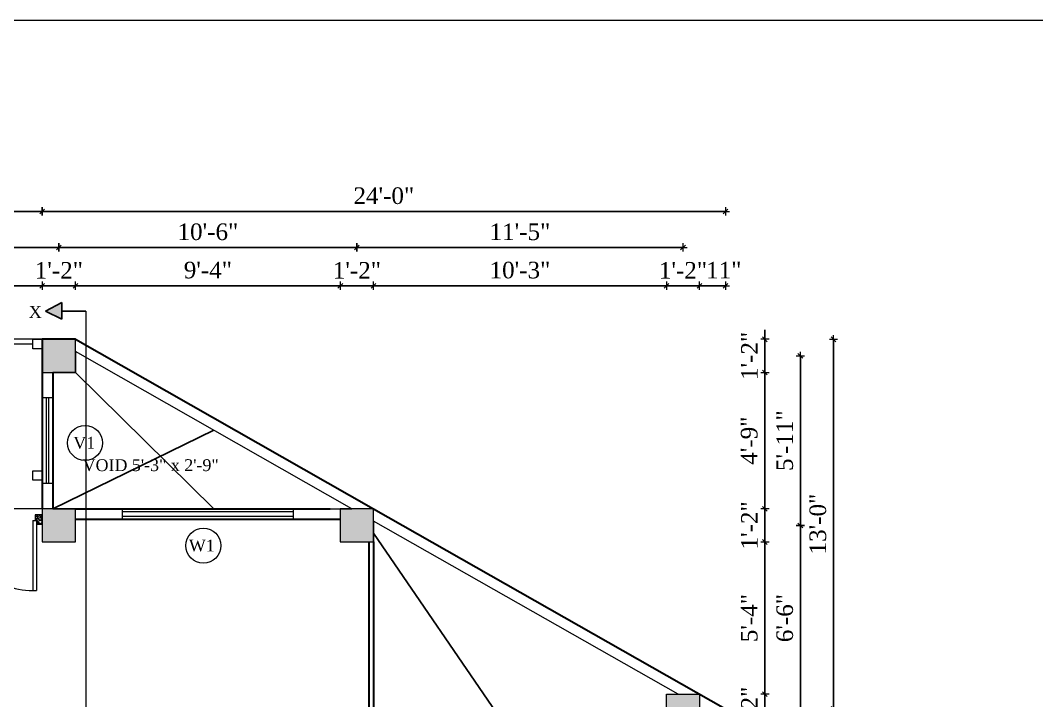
# Model space of a CAD drawing. Header units: inches. Extents: x 151827 to 346502, y -56182 to -23217.
# Drawn here: x 156928.5 to 157356.7, y -26536.6 to -26250 of the extents above; entities that cross this region are included whole.
import ezdxf

# ---------------------------------------------------------------- set-up
doc = ezdxf.new("R2010")
doc.units = ezdxf.units.IN
doc.header["$LTSCALE"] = 5
doc.header["$MEASUREMENT"] = 0
for name, color, linetype, lineweight in [('A-WALL', 7, 'Continuous', 9), ('Dimension', 7, 'Continuous', 18), ('DOOR', 62, 'Continuous', 0), ('Dw', 2, 'Continuous', 18), ('ele1', 21, 'Continuous', 20)]:
    doc.layers.add(name, color=color, linetype=linetype, lineweight=lineweight)
doc.layers.add('dim line', color=7, linetype='Continuous', lineweight=15, true_color=0xfab2b2)
doc.layers.add('TEXT', color=6, linetype='Continuous')
doc.layers.add('WALL', color=7, linetype='Continuous')
doc.styles.add('ordinary', font='times.ttf')
doc.dimstyles.new('Copy of 96', dxfattribs={"dimtxt": 7, "dimasz": 4, "dimexe": 0.5, "dimexo": 0.5, "dimgap": 3, "dimtad": 1, "dimdec": 1, "dimzin": 11, "dimdsep": 46, "dimlunit": 4, "dimtxsty": 'ordinary', "dimblk": 'OBLIQUE', "dimcen": 0.09, "dimse1": 1, "dimse2": 1, "dimclrt": 6, "dimazin": 0, "dimtfac": 1, "dimtdec": 1, "dimtix": 1, "dimtmove": 2, "dimatfit": 3, "dimldrblk": 'leader', "dimfxl": 0.5, "dimfxlon": 1, "dimtolj": 1, "dimtzin": 0, "dimarcsym": 0})

# ---------------------------------------------------------------- blocks, each defined once
blk = doc.blocks.new('oblique')
at = {"color": 0, "lineweight": -2}
blk.add_line((0.25, 0.25), (-0.25, -0.25), dxfattribs=at)
at = {"layer": 'dim line', "lineweight": 9}
for p, q in [((-0.4375, 0), (0.4375, 0)), ((0, 0.4375), (0, -0.4375))]:
    blk.add_line(p, q, dxfattribs=at)
blk = doc.blocks.new('*D451')
at = {"layer": 'A-WALL', "color": 0, "lineweight": -2, "ltscale": 5, "transparency": 16777216}
for p, q in [((157242.15, -26533.88), (157242.15, -26529.88)), ((157242.15, -26547.88), (157242.15, -26533.88)), ((157242.15, -26547.88), (157242.15, -26551.88))]:
    blk.add_line(p, q, dxfattribs=at)
at = {"layer": 'Defpoints', "color": 0, "ltscale": 5, "transparency": 16777216}
for p in [(157214.66, -26533.88), (157242.15, -26533.88), (157214.66, -26547.88)]:
    blk.add_point(p, dxfattribs=at)
at = {"layer": 'A-WALL', "color": 0, "lineweight": -2, "ltscale": 5, "transparency": 16777216, "xscale": 4, "yscale": 4, "zscale": 4}
for p, rotation in [((157242.15, -26533.88), 270), ((157242.15, -26547.88), 90)]:
    blk.add_blockref('oblique', p, dxfattribs=dict(at, rotation=rotation))
at = {"layer": 'A-WALL', "color": 6, "ltscale": 5, "transparency": 16777216, "insert": (157235.65, -26540.88), "char_height": 7, "attachment_point": 5, "rotation": 90, "style": 'ordinary'}
blk.add_mtext('\\A1;1\'-2"', dxfattribs=at)
blk = doc.blocks.new('_OBLIQUE')
at = {"color": 0, "linetype": 'ByBlock'}
blk.add_line((-0.5, -0.5), (0.5, 0.5), dxfattribs=at)
blk = doc.blocks.new('leader')
at = {"layer": 'Dimension'}
for p, q in [((0, -4.33), (0, 4.33)), ((-4.42, 0), (4.42, 0))]:
    blk.add_line(p, q, dxfattribs=at)
blk = doc.blocks.new('*D452')
at = {"layer": 'A-WALL', "color": 0, "lineweight": -2, "ltscale": 5, "transparency": 16777216}
blk.add_line((157242.15, -26533.88), (157242.15, -26469.78), dxfattribs=at)
at = {"layer": 'Defpoints', "color": 0, "ltscale": 5, "transparency": 16777216}
for p in [(157077.28, -26469.78), (157242.15, -26469.78), (157214.66, -26533.88)]:
    blk.add_point(p, dxfattribs=at)
at = {"layer": 'A-WALL', "color": 0, "lineweight": -2, "ltscale": 5, "transparency": 16777216, "xscale": 4, "yscale": 4, "zscale": 4}
for p, rotation in [((157242.15, -26469.78), 90), ((157242.15, -26533.88), 270)]:
    blk.add_blockref('oblique', p, dxfattribs=dict(at, rotation=rotation))
at = {"layer": 'A-WALL', "color": 6, "ltscale": 5, "transparency": 16777216, "insert": (157235.59, -26501.83), "char_height": 7, "attachment_point": 5, "rotation": 90, "style": 'ordinary'}
blk.add_mtext('\\A1;5\'-4"', dxfattribs=at)
blk = doc.blocks.new('*D453')
at = {"layer": 'A-WALL', "color": 0, "lineweight": -2, "ltscale": 5, "transparency": 16777216}
for p, q in [((157242.15, -26455.78), (157242.15, -26451.78)), ((157242.15, -26469.78), (157242.15, -26455.78)), ((157242.15, -26469.78), (157242.15, -26473.78))]:
    blk.add_line(p, q, dxfattribs=at)
at = {"layer": 'Defpoints', "color": 0, "ltscale": 5, "transparency": 16777216}
for p in [(157077.28, -26455.78), (157242.15, -26455.78), (157077.28, -26469.78)]:
    blk.add_point(p, dxfattribs=at)
at = {"layer": 'A-WALL', "color": 0, "lineweight": -2, "ltscale": 5, "transparency": 16777216, "xscale": 4, "yscale": 4, "zscale": 4}
for p, rotation in [((157242.15, -26455.78), 270), ((157242.15, -26469.78), 90)]:
    blk.add_blockref('oblique', p, dxfattribs=dict(at, rotation=rotation))
at = {"layer": 'A-WALL', "color": 6, "ltscale": 5, "transparency": 16777216, "insert": (157235.65, -26462.78), "char_height": 7, "attachment_point": 5, "rotation": 90, "style": 'ordinary'}
blk.add_mtext('\\A1;1\'-2"', dxfattribs=at)
blk = doc.blocks.new('*D454')
at = {"layer": 'A-WALL', "color": 0, "lineweight": -2, "ltscale": 5, "transparency": 16777216}
blk.add_line((157242.15, -26455.78), (157242.15, -26398.4), dxfattribs=at)
at = {"layer": 'Defpoints', "color": 0, "ltscale": 5, "transparency": 16777216}
for p in [(156951.71, -26398.4), (157242.15, -26398.4), (157077.28, -26455.78)]:
    blk.add_point(p, dxfattribs=at)
at = {"layer": 'A-WALL', "color": 0, "lineweight": -2, "ltscale": 5, "transparency": 16777216, "xscale": 4, "yscale": 4, "zscale": 4}
for p, rotation in [((157242.15, -26398.4), 90), ((157242.15, -26455.78), 270)]:
    blk.add_blockref('oblique', p, dxfattribs=dict(at, rotation=rotation))
at = {"layer": 'A-WALL', "color": 6, "ltscale": 5, "transparency": 16777216, "insert": (157235.58, -26427.09), "char_height": 7, "attachment_point": 5, "rotation": 90, "style": 'ordinary'}
blk.add_mtext('\\A1;4\'-9"', dxfattribs=at)
blk = doc.blocks.new('*D455')
at = {"layer": 'A-WALL', "color": 0, "lineweight": -2, "ltscale": 5, "transparency": 16777216}
for p, q in [((157242.15, -26384.4), (157242.15, -26380.4)), ((157242.15, -26398.4), (157242.15, -26384.4)), ((157242.15, -26398.4), (157242.15, -26402.4))]:
    blk.add_line(p, q, dxfattribs=at)
at = {"layer": 'Defpoints', "color": 0, "ltscale": 5, "transparency": 16777216}
for p in [(156951.71, -26384.4), (157242.15, -26384.4), (156951.71, -26398.4)]:
    blk.add_point(p, dxfattribs=at)
at = {"layer": 'A-WALL', "color": 0, "lineweight": -2, "ltscale": 5, "transparency": 16777216, "xscale": 4, "yscale": 4, "zscale": 4}
for p, rotation in [((157242.15, -26384.4), 270), ((157242.15, -26398.4), 90)]:
    blk.add_blockref('oblique', p, dxfattribs=dict(at, rotation=rotation))
at = {"layer": 'A-WALL', "color": 6, "ltscale": 5, "transparency": 16777216, "insert": (157235.65, -26391.4), "char_height": 7, "attachment_point": 5, "rotation": 90, "style": 'ordinary'}
blk.add_mtext('\\A1;1\'-2"', dxfattribs=at)
blk = doc.blocks.new('*D457')
at = {"layer": 'A-WALL', "color": 0, "lineweight": -2, "ltscale": 5, "transparency": 16777216}
blk.add_line((157257.11, -26540.88), (157257.11, -26462.78), dxfattribs=at)
at = {"layer": 'Defpoints', "color": 0, "ltscale": 5, "transparency": 16777216}
for p in [(157070.28, -26462.78), (157257.11, -26462.78), (157207.66, -26540.88)]:
    blk.add_point(p, dxfattribs=at)
at = {"layer": 'A-WALL', "color": 0, "lineweight": -2, "ltscale": 5, "transparency": 16777216, "xscale": 4, "yscale": 4, "zscale": 4}
for p, rotation in [((157257.11, -26462.78), 90), ((157257.11, -26540.88), 270)]:
    blk.add_blockref('oblique', p, dxfattribs=dict(at, rotation=rotation))
at = {"layer": 'A-WALL', "color": 6, "ltscale": 5, "transparency": 16777216, "insert": (157250.55, -26501.83), "char_height": 7, "attachment_point": 5, "rotation": 90, "style": 'ordinary'}
blk.add_mtext('\\A1;6\'-6"', dxfattribs=at)
blk = doc.blocks.new('*D458')
at = {"layer": 'A-WALL', "color": 0, "lineweight": -2, "ltscale": 5, "transparency": 16777216}
blk.add_line((157257.11, -26462.78), (157257.11, -26391.4), dxfattribs=at)
at = {"layer": 'Defpoints', "color": 0, "ltscale": 5, "transparency": 16777216}
for p in [(156944.71, -26391.4), (157257.11, -26391.4), (157070.28, -26462.78)]:
    blk.add_point(p, dxfattribs=at)
at = {"layer": 'A-WALL', "color": 0, "lineweight": -2, "ltscale": 5, "transparency": 16777216, "xscale": 4, "yscale": 4, "zscale": 4}
for p, rotation in [((157257.11, -26391.4), 90), ((157257.11, -26462.78), 270)]:
    blk.add_blockref('oblique', p, dxfattribs=dict(at, rotation=rotation))
at = {"layer": 'A-WALL', "color": 6, "ltscale": 5, "transparency": 16777216, "insert": (157250.55, -26427.09), "char_height": 7, "attachment_point": 5, "rotation": 90, "style": 'ordinary'}
blk.add_mtext('\\A1;5\'-11"', dxfattribs=at)
blk = doc.blocks.new('*D460')
at = {"layer": 'A-WALL', "color": 0, "lineweight": -2, "ltscale": 5, "transparency": 16777216}
blk.add_line((156830.82, -26361.84), (156937.71, -26361.84), dxfattribs=at)
at = {"layer": 'Defpoints', "color": 0, "ltscale": 5, "transparency": 16777216}
for p in [(156937.71, -26361.84), (156937.71, -26384.4), (156830.82, -26455.78)]:
    blk.add_point(p, dxfattribs=at)
at = {"layer": 'A-WALL', "color": 0, "lineweight": -2, "ltscale": 5, "transparency": 16777216, "xscale": 4, "yscale": 4, "zscale": 4, "rotation": 180}
blk.add_blockref('oblique', (156830.82, -26361.84), dxfattribs=at)
at = {"layer": 'A-WALL', "color": 0, "lineweight": -2, "ltscale": 5, "transparency": 16777216, "xscale": 4, "yscale": 4, "zscale": 4}
blk.add_blockref('oblique', (156937.71, -26361.84), dxfattribs=at)
at = {"layer": 'A-WALL', "color": 6, "ltscale": 5, "transparency": 16777216, "insert": (156884.27, -26355.28), "char_height": 7, "attachment_point": 5, "style": 'ordinary'}
blk.add_mtext('\\A1;8\'-11"', dxfattribs=at)
blk = doc.blocks.new('*D461')
at = {"layer": 'A-WALL', "color": 0, "lineweight": -2, "ltscale": 5, "transparency": 16777216}
for p, q in [((156937.71, -26361.84), (156933.71, -26361.84)), ((156937.71, -26361.84), (156951.71, -26361.84)), ((156951.71, -26361.84), (156955.71, -26361.84))]:
    blk.add_line(p, q, dxfattribs=at)
at = {"layer": 'Defpoints', "color": 0, "ltscale": 5, "transparency": 16777216}
for p in [(156951.71, -26361.84), (156937.71, -26384.4), (156951.71, -26384.4)]:
    blk.add_point(p, dxfattribs=at)
at = {"layer": 'A-WALL', "color": 0, "lineweight": -2, "ltscale": 5, "transparency": 16777216, "xscale": 4, "yscale": 4, "zscale": 4}
blk.add_blockref('oblique', (156937.71, -26361.84), dxfattribs=at)
at = {"layer": 'A-WALL', "color": 0, "lineweight": -2, "ltscale": 5, "transparency": 16777216, "xscale": 4, "yscale": 4, "zscale": 4, "rotation": 180}
blk.add_blockref('oblique', (156951.71, -26361.84), dxfattribs=at)
at = {"layer": 'A-WALL', "color": 6, "ltscale": 5, "transparency": 16777216, "insert": (156944.71, -26355.34), "char_height": 7, "attachment_point": 5, "style": 'ordinary'}
blk.add_mtext('\\A1;1\'-2"', dxfattribs=at)
blk = doc.blocks.new('*D462')
at = {"layer": 'A-WALL', "color": 0, "lineweight": -2, "ltscale": 5, "transparency": 16777216}
blk.add_line((156951.71, -26361.84), (157063.28, -26361.84), dxfattribs=at)
at = {"layer": 'Defpoints', "color": 0, "ltscale": 5, "transparency": 16777216}
for p in [(157063.28, -26361.84), (156951.71, -26384.4), (157063.28, -26455.78)]:
    blk.add_point(p, dxfattribs=at)
at = {"layer": 'A-WALL', "color": 0, "lineweight": -2, "ltscale": 5, "transparency": 16777216, "xscale": 4, "yscale": 4, "zscale": 4, "rotation": 180}
blk.add_blockref('oblique', (156951.71, -26361.84), dxfattribs=at)
at = {"layer": 'A-WALL', "color": 0, "lineweight": -2, "ltscale": 5, "transparency": 16777216, "xscale": 4, "yscale": 4, "zscale": 4}
blk.add_blockref('oblique', (157063.28, -26361.84), dxfattribs=at)
at = {"layer": 'A-WALL', "color": 6, "ltscale": 5, "transparency": 16777216, "insert": (157007.49, -26355.27), "char_height": 7, "attachment_point": 5, "style": 'ordinary'}
blk.add_mtext('\\A1;9\'-4"', dxfattribs=at)
blk = doc.blocks.new('*D463')
at = {"layer": 'A-WALL', "color": 0, "lineweight": -2, "ltscale": 5, "transparency": 16777216}
for p, q in [((157063.28, -26361.84), (157059.28, -26361.84)), ((157063.28, -26361.84), (157077.28, -26361.84)), ((157077.28, -26361.84), (157081.28, -26361.84))]:
    blk.add_line(p, q, dxfattribs=at)
at = {"layer": 'Defpoints', "color": 0, "ltscale": 5, "transparency": 16777216}
for p in [(157077.28, -26361.84), (157063.28, -26455.78), (157077.28, -26455.78)]:
    blk.add_point(p, dxfattribs=at)
at = {"layer": 'A-WALL', "color": 0, "lineweight": -2, "ltscale": 5, "transparency": 16777216, "xscale": 4, "yscale": 4, "zscale": 4}
blk.add_blockref('oblique', (157063.28, -26361.84), dxfattribs=at)
at = {"layer": 'A-WALL', "color": 0, "lineweight": -2, "ltscale": 5, "transparency": 16777216, "xscale": 4, "yscale": 4, "zscale": 4, "rotation": 180}
blk.add_blockref('oblique', (157077.28, -26361.84), dxfattribs=at)
at = {"layer": 'A-WALL', "color": 6, "ltscale": 5, "transparency": 16777216, "insert": (157070.28, -26355.34), "char_height": 7, "attachment_point": 5, "style": 'ordinary'}
blk.add_mtext('\\A1;1\'-2"', dxfattribs=at)
blk = doc.blocks.new('*D464')
at = {"layer": 'A-WALL', "color": 0, "lineweight": -2, "ltscale": 5, "transparency": 16777216}
blk.add_line((157077.28, -26361.84), (157200.66, -26361.84), dxfattribs=at)
at = {"layer": 'Defpoints', "color": 0, "ltscale": 5, "transparency": 16777216}
for p in [(157200.66, -26361.84), (157077.28, -26455.78), (157200.66, -26533.88)]:
    blk.add_point(p, dxfattribs=at)
at = {"layer": 'A-WALL', "color": 0, "lineweight": -2, "ltscale": 5, "transparency": 16777216, "xscale": 4, "yscale": 4, "zscale": 4, "rotation": 180}
blk.add_blockref('oblique', (157077.28, -26361.84), dxfattribs=at)
at = {"layer": 'A-WALL', "color": 0, "lineweight": -2, "ltscale": 5, "transparency": 16777216, "xscale": 4, "yscale": 4, "zscale": 4}
blk.add_blockref('oblique', (157200.66, -26361.84), dxfattribs=at)
at = {"layer": 'A-WALL', "color": 6, "ltscale": 5, "transparency": 16777216, "insert": (157138.97, -26355.28), "char_height": 7, "attachment_point": 5, "style": 'ordinary'}
blk.add_mtext('\\A1;10\'-3"', dxfattribs=at)
blk = doc.blocks.new('*D465')
at = {"layer": 'A-WALL', "color": 0, "lineweight": -2, "ltscale": 5, "transparency": 16777216}
for p, q in [((157200.66, -26361.84), (157196.66, -26361.84)), ((157200.66, -26361.84), (157214.66, -26361.84)), ((157214.66, -26361.84), (157218.66, -26361.84))]:
    blk.add_line(p, q, dxfattribs=at)
at = {"layer": 'Defpoints', "color": 0, "ltscale": 5, "transparency": 16777216}
for p in [(157214.66, -26361.84), (157200.66, -26533.88), (157214.66, -26533.88)]:
    blk.add_point(p, dxfattribs=at)
at = {"layer": 'A-WALL', "color": 0, "lineweight": -2, "ltscale": 5, "transparency": 16777216, "xscale": 4, "yscale": 4, "zscale": 4}
blk.add_blockref('oblique', (157200.66, -26361.84), dxfattribs=at)
at = {"layer": 'A-WALL', "color": 0, "lineweight": -2, "ltscale": 5, "transparency": 16777216, "xscale": 4, "yscale": 4, "zscale": 4, "rotation": 180}
blk.add_blockref('oblique', (157214.66, -26361.84), dxfattribs=at)
at = {"layer": 'A-WALL', "color": 6, "ltscale": 5, "transparency": 16777216, "insert": (157207.66, -26355.34), "char_height": 7, "attachment_point": 5, "style": 'ordinary'}
blk.add_mtext('\\A1;1\'-2"', dxfattribs=at)
blk = doc.blocks.new('*D466')
at = {"layer": 'A-WALL', "color": 0, "lineweight": -2, "ltscale": 5, "transparency": 16777216}
blk.add_line((157214.66, -26361.84), (157225.52, -26361.84), dxfattribs=at)
at = {"layer": 'Defpoints', "color": 0, "ltscale": 5, "transparency": 16777216}
for p in [(157225.52, -26361.84), (157214.66, -26533.88), (157225.52, -26540.06)]:
    blk.add_point(p, dxfattribs=at)
at = {"layer": 'A-WALL', "color": 0, "lineweight": -2, "ltscale": 5, "transparency": 16777216, "xscale": 4, "yscale": 4, "zscale": 4, "rotation": 180}
blk.add_blockref('oblique', (157214.66, -26361.84), dxfattribs=at)
at = {"layer": 'A-WALL', "color": 0, "lineweight": -2, "ltscale": 5, "transparency": 16777216, "xscale": 4, "yscale": 4, "zscale": 4}
blk.add_blockref('oblique', (157225.52, -26361.84), dxfattribs=at)
at = {"layer": 'A-WALL', "color": 6, "ltscale": 5, "transparency": 16777216, "insert": (157224.85, -26355.26), "char_height": 7, "attachment_point": 5, "style": 'ordinary'}
blk.add_mtext('\\A1;11"', dxfattribs=at)
blk = doc.blocks.new('*D467')
at = {"layer": 'A-WALL', "color": 0, "lineweight": -2, "ltscale": 5, "transparency": 16777216}
blk.add_line((156823.82, -26345.71), (156944.71, -26345.71), dxfattribs=at)
at = {"layer": 'Defpoints', "color": 0, "ltscale": 5, "transparency": 16777216}
for p in [(156944.71, -26345.71), (156823.82, -26462.78), (156944.71, -26462.78)]:
    blk.add_point(p, dxfattribs=at)
at = {"layer": 'A-WALL', "color": 0, "lineweight": -2, "ltscale": 5, "transparency": 16777216, "xscale": 4, "yscale": 4, "zscale": 4, "rotation": 180}
blk.add_blockref('oblique', (156823.82, -26345.71), dxfattribs=at)
at = {"layer": 'A-WALL', "color": 0, "lineweight": -2, "ltscale": 5, "transparency": 16777216, "xscale": 4, "yscale": 4, "zscale": 4}
blk.add_blockref('oblique', (156944.71, -26345.71), dxfattribs=at)
at = {"layer": 'A-WALL', "color": 6, "ltscale": 5, "transparency": 16777216, "insert": (156884.27, -26339.15), "char_height": 7, "attachment_point": 5, "style": 'ordinary'}
blk.add_mtext('\\A1;10\'-1"', dxfattribs=at)
blk = doc.blocks.new('*D468')
at = {"layer": 'A-WALL', "color": 0, "lineweight": -2, "ltscale": 5, "transparency": 16777216}
blk.add_line((156944.71, -26345.71), (157070.28, -26345.71), dxfattribs=at)
at = {"layer": 'Defpoints', "color": 0, "ltscale": 5, "transparency": 16777216}
for p in [(157070.28, -26345.71), (156944.71, -26462.78), (157070.28, -26462.78)]:
    blk.add_point(p, dxfattribs=at)
at = {"layer": 'A-WALL', "color": 0, "lineweight": -2, "ltscale": 5, "transparency": 16777216, "xscale": 4, "yscale": 4, "zscale": 4, "rotation": 180}
blk.add_blockref('oblique', (156944.71, -26345.71), dxfattribs=at)
at = {"layer": 'A-WALL', "color": 0, "lineweight": -2, "ltscale": 5, "transparency": 16777216, "xscale": 4, "yscale": 4, "zscale": 4}
blk.add_blockref('oblique', (157070.28, -26345.71), dxfattribs=at)
at = {"layer": 'A-WALL', "color": 6, "ltscale": 5, "transparency": 16777216, "insert": (157007.49, -26339.15), "char_height": 7, "attachment_point": 5, "style": 'ordinary'}
blk.add_mtext('\\A1;10\'-6"', dxfattribs=at)
blk = doc.blocks.new('*D469')
at = {"layer": 'A-WALL', "color": 0, "lineweight": -2, "ltscale": 5, "transparency": 16777216}
blk.add_line((157070.28, -26345.71), (157207.66, -26345.71), dxfattribs=at)
at = {"layer": 'Defpoints', "color": 0, "ltscale": 5, "transparency": 16777216}
for p in [(157207.66, -26345.71), (157070.28, -26462.78), (157207.66, -26540.88)]:
    blk.add_point(p, dxfattribs=at)
at = {"layer": 'A-WALL', "color": 0, "lineweight": -2, "ltscale": 5, "transparency": 16777216, "xscale": 4, "yscale": 4, "zscale": 4, "rotation": 180}
blk.add_blockref('oblique', (157070.28, -26345.71), dxfattribs=at)
at = {"layer": 'A-WALL', "color": 0, "lineweight": -2, "ltscale": 5, "transparency": 16777216, "xscale": 4, "yscale": 4, "zscale": 4}
blk.add_blockref('oblique', (157207.66, -26345.71), dxfattribs=at)
at = {"layer": 'A-WALL', "color": 6, "ltscale": 5, "transparency": 16777216, "insert": (157138.97, -26339.15), "char_height": 7, "attachment_point": 5, "style": 'ordinary'}
blk.add_mtext('\\A1;11\'-5"', dxfattribs=at)
blk = doc.blocks.new('*D470')
at = {"layer": 'A-WALL', "color": 0, "lineweight": -2, "ltscale": 5, "transparency": 16777216}
blk.add_line((156816.82, -26330.51), (156937.71, -26330.51), dxfattribs=at)
at = {"layer": 'Defpoints', "color": 0, "ltscale": 5, "transparency": 16777216}
for p in [(156937.71, -26330.51), (156937.71, -26384.4), (156816.82, -26455.78)]:
    blk.add_point(p, dxfattribs=at)
at = {"layer": 'A-WALL', "color": 0, "lineweight": -2, "ltscale": 5, "transparency": 16777216, "xscale": 4, "yscale": 4, "zscale": 4, "rotation": 180}
blk.add_blockref('oblique', (156816.82, -26330.51), dxfattribs=at)
at = {"layer": 'A-WALL', "color": 0, "lineweight": -2, "ltscale": 5, "transparency": 16777216, "xscale": 4, "yscale": 4, "zscale": 4}
blk.add_blockref('oblique', (156937.71, -26330.51), dxfattribs=at)
at = {"layer": 'A-WALL', "color": 6, "ltscale": 5, "transparency": 16777216, "insert": (156877.27, -26323.95), "char_height": 7, "attachment_point": 5, "style": 'ordinary'}
blk.add_mtext('\\A1;10\'-1"', dxfattribs=at)
blk = doc.blocks.new('*D471')
at = {"layer": 'A-WALL', "color": 0, "lineweight": -2, "ltscale": 5, "transparency": 16777216}
blk.add_line((156937.71, -26330.51), (157225.52, -26330.51), dxfattribs=at)
at = {"layer": 'Defpoints', "color": 0, "ltscale": 5, "transparency": 16777216}
for p in [(157225.52, -26330.51), (156937.71, -26384.4), (157225.52, -26540.06)]:
    blk.add_point(p, dxfattribs=at)
at = {"layer": 'A-WALL', "color": 0, "lineweight": -2, "ltscale": 5, "transparency": 16777216, "xscale": 4, "yscale": 4, "zscale": 4, "rotation": 180}
blk.add_blockref('oblique', (156937.71, -26330.51), dxfattribs=at)
at = {"layer": 'A-WALL', "color": 0, "lineweight": -2, "ltscale": 5, "transparency": 16777216, "xscale": 4, "yscale": 4, "zscale": 4}
blk.add_blockref('oblique', (157225.52, -26330.51), dxfattribs=at)
at = {"layer": 'A-WALL', "color": 6, "ltscale": 5, "transparency": 16777216, "insert": (157081.62, -26323.95), "char_height": 7, "attachment_point": 5, "style": 'ordinary'}
blk.add_mtext('\\A1;24\'-0"', dxfattribs=at)
blk = doc.blocks.new('*D473')
at = {"layer": 'A-WALL', "color": 0, "lineweight": -2, "ltscale": 5, "transparency": 16777216}
blk.add_line((157271.07, -26540.06), (157271.07, -26384.4), dxfattribs=at)
at = {"layer": 'Defpoints', "color": 0, "ltscale": 5, "transparency": 16777216}
for p in [(156951.71, -26384.4), (157271.07, -26384.4), (157225.52, -26540.06)]:
    blk.add_point(p, dxfattribs=at)
at = {"layer": 'A-WALL', "color": 0, "lineweight": -2, "ltscale": 5, "transparency": 16777216, "xscale": 4, "yscale": 4, "zscale": 4}
for p, rotation in [((157271.07, -26384.4), 90), ((157271.07, -26540.06), 270)]:
    blk.add_blockref('oblique', p, dxfattribs=dict(at, rotation=rotation))
at = {"layer": 'A-WALL', "color": 6, "ltscale": 5, "transparency": 16777216, "insert": (157264.5, -26462.23), "char_height": 7, "attachment_point": 5, "rotation": 90, "style": 'ordinary'}
blk.add_mtext('\\A1;13\'-0"', dxfattribs=at)
blk = doc.blocks.new('*D493')
at = {"layer": 'A-WALL', "color": 0, "lineweight": -2, "ltscale": 5, "transparency": 16777216}
blk.add_line((156789.42, -26461.96), (156791.18, -26387.76), dxfattribs=at)
at = {"layer": 'Defpoints', "color": 0, "ltscale": 5, "transparency": 16777216}
for p in [(156791.18, -26387.76), (156944.71, -26391.4), (156823.82, -26462.78)]:
    blk.add_point(p, dxfattribs=at)
at = {"layer": 'A-WALL', "color": 0, "lineweight": -2, "ltscale": 5, "transparency": 16777216, "xscale": 4, "yscale": 4, "zscale": 4}
for p, rotation in [((156791.18, -26387.76), 88.64238169298139), ((156789.42, -26461.96), 268.6423816929814)]:
    blk.add_blockref('oblique', p, dxfattribs=dict(at, rotation=rotation))
at = {"layer": 'A-WALL', "color": 6, "ltscale": 5, "transparency": 16777216, "insert": (156783.74, -26424.71), "char_height": 7, "attachment_point": 5, "rotation": 88.6424, "style": 'ordinary'}
blk.add_mtext('\\A1;6\'-2"', dxfattribs=at)
blk = doc.blocks.new('A$C27B36B59')
at = {"layer": 'DOOR'}
for p, q in [((0, 4), (0, 0)), ((2.5, 4), (0, 4)), ((0, 0), (3, 0)), ((2.5, 2.5), (2.5, 4)), ((3, 2.5), (2.5, 2.5)), ((3, 0), (3, 2.5))]:
    blk.add_line(p, q, dxfattribs=at)
for centre, radius, start, end in [((-1.4, -0.54), 4.75, 22.1411, 72.838), ((1.34, 2.09), 1.64, 45.138, 144.8948), ((2.21, 0.3), 2.49, 83.3149, 152.658), ((0.13, 0.37), 2.05, 349.4875, 93.6805), ((1.96, -0.47), 2.01, 58.7447, 166.495), ((-0.06, 0.32), 1.13, 343.542, 86.947), ((2.08, -0.4), 1.17, 38.2816, 160.1519)]:
    blk.add_arc(centre, radius, start, end, dxfattribs=at)
blk = doc.blocks.new('D2')
at = {"layer": 'DOOR'}
for p, q in [((74473.95, 24047.59), (74473.95, 24018.09)), ((74473.95, 24047.59), (74475.45, 24047.59)), ((74475.45, 24047.59), (74475.45, 24018.13))]:
    blk.add_line(p, q, dxfattribs=at)
blk.add_arc((74473.95, 24047.59), 29.5, 180, 272.9146, dxfattribs=at)
at = {"layer": 'DOOR', "xscale": -1, "rotation": 180}
blk.add_blockref('A$C27B36B59', (74441.95, 24050.09), dxfattribs=at)
at = {"layer": 'DOOR', "rotation": 180}
blk.add_blockref('A$C27B36B59', (74477.95, 24050.09), dxfattribs=at)

msp = doc.modelspace()

# ---------------------------------------------------------------- hatches: boundary and pattern name
at = {"ltscale": 5}
msp.add_hatch(color=256, dxfattribs=at).paths.add_polyline_path([(156946, -26375.92), (156946, -26368.91), (156939.11, -26372.5)])
at = {"layer": 'WALL', "linetype": 'ByBlock', "ltscale": 5, "true_color": 0xf8991e}
h = msp.add_hatch(color=30, dxfattribs=at)
h.dxf.hatch_style = 1
h.paths.add_polyline_path([(156937.71, -26398.4), (156951.71, -26398.4), (156951.71, -26384.4), (156937.71, -26384.4)])
h = msp.add_hatch(color=30, dxfattribs=at)
h.dxf.hatch_style = 1
h.paths.add_polyline_path([(156937.71, -26469.78), (156951.71, -26469.78), (156951.71, -26455.78), (156937.71, -26455.78)])
h = msp.add_hatch(color=30, dxfattribs=at)
h.dxf.hatch_style = 1
h.paths.add_polyline_path([(157077.28, -26469.78), (157077.28, -26455.78), (157063.28, -26455.78), (157063.28, -26469.78)])
h = msp.add_hatch(color=30, dxfattribs=at)
h.dxf.hatch_style = 1
h.paths.add_polyline_path([(157200.66, -26533.88), (157200.66, -26547.88), (157214.66, -26547.88), (157214.66, -26533.88)])

# ---------------------------------------------------------------- linework, layer by layer
at = {"ltscale": 5}
for p, q in [((156946, -26368.91, -72.71), (156939.11, -26372.5, -72.71)), ((156946, -26375.92, -72.71), (156946, -26368.91, -72.71)), ((156939.11, -26372.5, -72.71), (156946, -26375.92, -72.71)), ((156956.1, -26372.5, -72.71), (156946, -26372.5, -72.71))]:
    msp.add_line(p, q, dxfattribs=at)
at = {"layer": 'A-WALL', "ltscale": 5}
for p, q in [((156956.1, -26372.5, -72.71), (156956.1, -26661.06, -72.71)), ((156937.71, -26384.4, -72.71), (156818.52, -26384.4, -72.71)), ((156933.71, -26386.4, -72.71), (156822.52, -26386.4, -72.71)), ((156942.21, -26409.09, -72.71), (156937.71, -26409.09, -72.71)), ((156937.71, -26443.78, -72.71), (156933.71, -26443.78, -72.71)), ((156942.21, -26445.09, -72.71), (156937.71, -26445.09, -72.71)), ((156937.71, -26455.78, -72.71), (156816.82, -26455.78, -72.71)), ((156971.49, -26460.28, -72.71), (156971.49, -26455.78, -72.71)), ((157043.49, -26460.28, -72.71), (157043.49, -26455.78, -72.71))]:
    msp.add_line(p, q, dxfattribs=at)
at = {"layer": 'A-WALL', "lineweight": 30}
for p, q in [((156937.71, -26384.4, -72.71), (156937.71, -26455.78, -72.71)), ((156951.71, -26384.4, -72.71), (156937.71, -26384.4, -72.71)), ((156951.71, -26384.4, -72.71), (157077.28, -26455.78, -72.71)), ((156942.21, -26398.4, -72.71), (156942.21, -26455.78, -72.71)), ((156942.21, -26398.4, -72.71), (156942.21, -26455.78, -72.71)), ((156951.71, -26455.78, -72.71), (157059.07, -26455.78, -72.71)), ((157077.28, -26455.78, -72.71), (157225.52, -26540.06, -72.71)), ((157063.28, -26460.28, -72.71), (156951.71, -26460.28, -72.71)), ((157075.28, -26469.78, -72.71), (157075.28, -26596.56, -72.71)), ((157077.28, -26469.78, -72.71), (157077.28, -26596.56, -72.71))]:
    msp.add_line(p, q, dxfattribs=at)
at = {"layer": 'A-WALL', "ltscale": 5, "elevation": -72.71}
for points in [[(156933.71, -26384.4), (156937.71, -26384.4), (156937.71, -26388.4), (156933.71, -26388.4)], [(156937.71, -26398.4), (156951.71, -26398.4), (156951.71, -26384.4), (156937.71, -26384.4)], [(156951.71, -26389.57), (156951.71, -26398.4), (156942.21, -26398.4), (156942.21, -26419.78), (156942.21, -26455.78), (156951.71, -26455.78), (157068.17, -26455.78)], [(156933.71, -26439.78), (156937.71, -26439.78), (156937.71, -26443.78), (156933.71, -26443.78)], [(156937.71, -26469.78), (156951.71, -26469.78), (156951.71, -26455.78), (156937.71, -26455.78)], [(157063.28, -26469.78), (157077.28, -26469.78), (157077.28, -26455.78), (157063.28, -26455.78)], [(157200.66, -26533.88), (157214.66, -26533.88), (157214.66, -26547.88), (157200.66, -26547.88)]]:
    msp.add_lwpolyline(points, close=True, dxfattribs=at)
msp.add_lwpolyline([(157077.28, -26601.06), (157077.28, -26601.06), (157166.29, -26601.06), (157166.29, -26596.06), (157180.29, -26596.06), (157180.29, -26601.77), (157215.11, -26547.88), (157200.66, -26547.88), (157200.66, -26533.88), (157205.56, -26533.88), (157077.28, -26460.96), (157077.28, -26469.78)], dxfattribs=at)
at = {"layer": 'A-WALL', "ltscale": 5}
for centre in [(156955.76, -26428.05, -72.71), (157005.59, -26471.32, -72.71)]:
    msp.add_circle(centre, 7.38, dxfattribs=at)
at = {"layer": 'Dw', "color": 3}
for p, q in [((156939.46, -26445.09, -72.71), (156939.46, -26409.09, -72.71)), ((156940.46, -26445.09, -72.71), (156940.46, -26409.09, -72.71)), ((157043.49, -26457.03, -72.71), (156971.49, -26457.03, -72.71)), ((157043.49, -26459.03, -72.71), (156971.49, -26459.03, -72.71))]:
    msp.add_line(p, q, dxfattribs=at)
at = {"layer": 'ele1', "elevation": -72.71}
msp.add_lwpolyline([(155380.93, -26250.03), (158465.9, -26250.03), (158465.9, -28405.37), (155380.93, -28405.37)], close=True, dxfattribs=at)
msp.add_lwpolyline([(155380.93, -26250.03), (158465.9, -26250.03), (158465.9, -28405.37), (155380.93, -28405.37)], close=True, dxfattribs=at)
at = {"layer": 'WALL', "color": 30, "linetype": 'ByBlock', "ltscale": 5, "true_color": 0xf8991e}
for p, q in [((156951.71, -26398.4, -72.71), (157009.94, -26455.78, -72.71)), ((156942.21, -26455.78, -72.71), (157009.94, -26422.68, -72.71)), ((157166.29, -26596.06, -72.71), (157077.28, -26466.13, -72.71))]:
    msp.add_line(p, q, dxfattribs=at)

# ---------------------------------------------------------------- block references
at = {"layer": 'WALL', "color": 2, "linetype": 'ByBlock'}
msp.add_blockref('D2', (82459.76, -50508.37, -72.71), dxfattribs=at)

# ---------------------------------------------------------------- texts
at = {"layer": 'TEXT', "style": 'ordinary'}
for s, p in [('X', (156932.04, -26375.37, -72.71)), ('V1', (156950.79, -26430.49, -72.71)), ('VOID 5\'-3" x 2\'-9"', (156954.71, -26439.91, -72.71)), ('W1', (156999.48, -26473.77, -72.71))]:
    msp.add_text(s, height=5, dxfattribs=at).set_placement(p)

# ---------------------------------------------------------------- dimensions: what is measured, and where the dimension line sits
at = {"layer": 'A-WALL', "ltscale": 5}
for base, p1, p2, picture, middle in [((156937.71, -26330.51, -72.71), (156816.82, -26455.78, -72.71), (156937.71, -26384.4, -72.71), '*D470', (156877.27, -26323.95, -72.71)), ((157225.52, -26330.51, -72.71), (156937.71, -26384.4, -72.71), (157225.52, -26540.06, -72.71), '*D471', (157081.62, -26323.95, -72.71)), ((156944.71, -26345.71, -72.71), (156823.82, -26462.78, -72.71), (156944.71, -26462.78, -72.71), '*D467', (156884.27, -26339.15, -72.71)), ((157070.28, -26345.71, -72.71), (156944.71, -26462.78, -72.71), (157070.28, -26462.78, -72.71), '*D468', (157007.49, -26339.15, -72.71)), ((157207.66, -26345.71, -72.71), (157070.28, -26462.78, -72.71), (157207.66, -26540.88, -72.71), '*D469', (157138.97, -26339.15, -72.71)), ((156937.71, -26361.84, -72.71), (156830.82, -26455.78, -72.71), (156937.71, -26384.4, -72.71), '*D460', (156884.27, -26355.28, -72.71)), ((156951.71, -26361.84, -72.71), (156937.71, -26384.4, -72.71), (156951.71, -26384.4, -72.71), '*D461', (156944.71, -26355.34, -72.71)), ((157063.28, -26361.84, -72.71), (156951.71, -26384.4, -72.71), (157063.28, -26455.78, -72.71), '*D462', (157007.49, -26355.27, -72.71)), ((157077.28, -26361.84, -72.71), (157063.28, -26455.78, -72.71), (157077.28, -26455.78, -72.71), '*D463', (157070.28, -26355.34, -72.71)), ((157200.66, -26361.84, -72.71), (157077.28, -26455.78, -72.71), (157200.66, -26533.88, -72.71), '*D464', (157138.97, -26355.28, -72.71)), ((157214.66, -26361.84, -72.71), (157200.66, -26533.88, -72.71), (157214.66, -26533.88, -72.71), '*D465', (157207.66, -26355.34, -72.71))]:
    dim = msp.add_linear_dim(base=base, p1=p1, p2=p2, dimstyle='Copy of 96', override={"dimdec": 0, "dimblk": 'oblique', "dimtdec": 0, "dimarcsym": 1}, dxfattribs=at)
    dim.commit()
    dim.dimension.update_dxf_attribs({"geometry": picture, "text_midpoint": middle})
dim = msp.add_linear_dim(base=(157225.52, -26361.84, -72.71), p1=(157214.66, -26533.88, -72.71), p2=(157225.52, -26540.06, -72.71), dimstyle='Copy of 96', override={"dimdec": 0, "dimblk": 'oblique', "dimtdec": 0, "dimarcsym": 1}, dxfattribs=at)
dim.commit()
dim.dimension.update_dxf_attribs({"geometry": '*D466', "text_midpoint": (157224.85, -26355.26, -72.71), "dimtype": 160})
for base, p1, p2, angle, picture, middle in [((157242.15, -26384.4, -72.71), (156951.71, -26398.4, -72.71), (156951.71, -26384.4, -72.71), 90, '*D455', (157235.65, -26391.4, -72.71)), ((156791.18, -26387.76, -72.71), (156823.82, -26462.78, -72.71), (156944.71, -26391.4, -72.71), 268.6424, '*D493', (156783.74, -26424.71, -72.71)), ((157271.07, -26384.4, -72.71), (157225.52, -26540.06, -72.71), (156951.71, -26384.4, -72.71), 90, '*D473', (157264.5, -26462.23, -72.71)), ((157257.11, -26391.4, -72.71), (157070.28, -26462.78, -72.71), (156944.71, -26391.4, -72.71), 90, '*D458', (157250.55, -26427.09, -72.71)), ((157242.15, -26398.4, -72.71), (157077.28, -26455.78, -72.71), (156951.71, -26398.4, -72.71), 90, '*D454', (157235.58, -26427.09, -72.71)), ((157242.15, -26455.78, -72.71), (157077.28, -26469.78, -72.71), (157077.28, -26455.78, -72.71), 90, '*D453', (157235.65, -26462.78, -72.71)), ((157257.11, -26462.78, -72.71), (157207.66, -26540.88, -72.71), (157070.28, -26462.78, -72.71), 90, '*D457', (157250.55, -26501.83, -72.71)), ((157242.15, -26469.78, -72.71), (157214.66, -26533.88, -72.71), (157077.28, -26469.78, -72.71), 90, '*D452', (157235.59, -26501.83, -72.71)), ((157242.15, -26533.88, -72.71), (157214.66, -26547.88, -72.71), (157214.66, -26533.88, -72.71), 90, '*D451', (157235.65, -26540.88, -72.71))]:
    dim = msp.add_linear_dim(base=base, p1=p1, p2=p2, angle=angle, dimstyle='Copy of 96', override={"dimdec": 0, "dimblk": 'oblique', "dimtdec": 0, "dimarcsym": 1}, dxfattribs=at)
    dim.commit()
    dim.dimension.update_dxf_attribs({"geometry": picture, "text_midpoint": middle})

doc.saveas('drawing.dxf')
